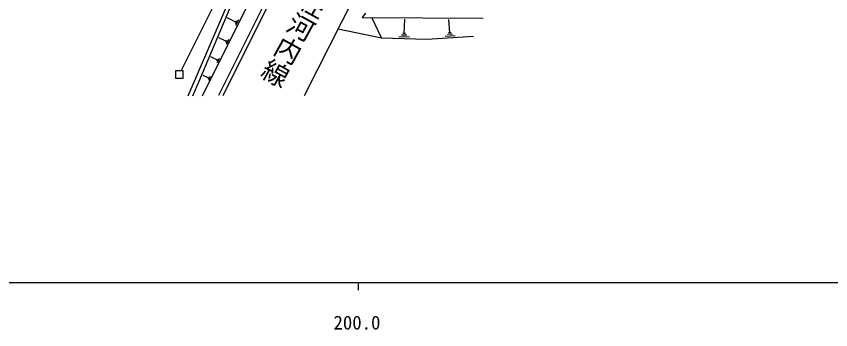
# Model space of a CAD drawing. Units: millimetres, scale not verified. Extents: x 40000 to 680000, y 20000 to 380000.
# Drawn here: x 222602 to 330758, y 198715 to 240419 of the extents above; entities that cross this region are included whole.
import ezdxf
from ezdxf.enums import TextEntityAlignment as Align

# ---------------------------------------------------------------- set-up
doc = ezdxf.new("R2010")
doc.units = ezdxf.units.MM
doc.header["$LTSCALE"] = 1000
for name, color, linetype, lineweight in [('M-BGD', 7, 'Continuous', 25), ('M-BMK-ROW', 30, 'Continuous', 25), ('M-STR-HTXT', 7, 'Continuous', 13), ('M-STR-STRC', 7, 'Continuous', 25), ('M-STR-STRD', 7, 'Continuous', 25), ('M-TTL-BAND', 7, 'Continuous', 25)]:
    doc.layers.add(name, color=color, linetype=linetype, lineweight=lineweight)
doc.styles.add('@ＭＳ ゴシック', font='')
doc.styles.add('ＭＳ ゴシック', font='')
doc.styles.get('@ＭＳ ゴシック').set_extended_font_data('@MS Gothic')
doc.styles.get('ＭＳ ゴシック').set_extended_font_data('MS Gothic')

msp = doc.modelspace()

# ---------------------------------------------------------------- linework, layer by layer
at = {"layer": 'M-BGD'}
for p, q in [((245446, 229846), (251884, 244922)), ((251661, 239686), (250624, 240201)), ((271083, 237566), (269837, 240244)), ((251709, 239783), (251613, 239588)), ((251887, 239816), (251694, 239427)), ((252114, 239946), (251727, 239168)), ((274125, 238133), (274189, 240015)), ((280186, 238215), (280064, 239976)), ((274301, 238127), (273948, 238139)), ((280532, 238018), (279871, 237972)), ((280351, 238226), (280021, 238203)), ((250416, 237101), (249507, 237553)), ((250458, 237186), (250373, 237016)), ((250614, 237215), (250445, 236874)), ((250812, 237329), (250473, 236647)), ((274814, 237638), (273403, 237686)), ((274470, 237885), (273764, 237910)), ((280877, 237820), (279556, 237729)), ((249217, 234613), (248432, 235004)), ((249389, 234712), (249242, 234417)), ((249560, 234810), (249267, 234221)), ((249254, 234687), (249181, 234540)), ((248064, 232219), (247398, 232550)), ((248095, 232281), (248033, 232156)), ((248209, 232302), (248085, 232052)), ((248354, 232386), (248106, 231886))]:
    msp.add_line(p, q, dxfattribs=at)
for points in [[(218032, 273991), (249562, 271863), (255968, 270399), (261281, 262316), (258841, 253026), (247293, 229802)], [(246041, 229847), (246907, 231776), (252144, 244322)], [(268995, 240819), (268546, 240253), (284613, 240145)], [(265327, 238738), (271083, 237566), (277120, 237359), (283341, 237791)]]:
    msp.add_lwpolyline(points, dxfattribs=at)
at = {"layer": 'M-BMK-ROW'}
for p, q in [((244493, 233170), (250681, 245526)), ((244755, 233170), (243755, 233170)), ((243755, 233170), (243755, 232170)), ((244755, 232170), (244755, 233170)), ((243755, 232170), (244755, 232170))]:
    msp.add_line(p, q, dxfattribs=at)
at = {"layer": 'M-STR-STRC'}
msp.add_lwpolyline([(260860, 229873), (274262, 256335), (279510, 258323), (281099, 261181)], dxfattribs=at)
at = {"layer": 'M-STR-STRD'}
for p, q in [((262355, 255747), (249448, 229865)), ((262860, 255725), (250032, 229825))]:
    msp.add_line(p, q, dxfattribs=at)
at = {"layer": 'M-TTL-BAND'}
for p, q in [((40000, 205000), (579000, 205000)), ((268000, 205000), (268000, 204000))]:
    msp.add_line(p, q, dxfattribs=at)

# ---------------------------------------------------------------- texts
at = {"layer": 'M-STR-HTXT', "style": '@ＭＳ ゴシック'}
msp.add_text('町道仙在河内線', height=2566, rotation=241.189, dxfattribs=at).set_placement((260272, 243058), align=Align.BOTTOM_CENTER)
at = {"layer": 'M-TTL-BAND', "style": 'ＭＳ ゴシック'}
msp.add_text('200.0', height=1833, dxfattribs=at).set_placement((267844, 198195), align=Align.BOTTOM_CENTER)

doc.saveas('drawing.dxf')
